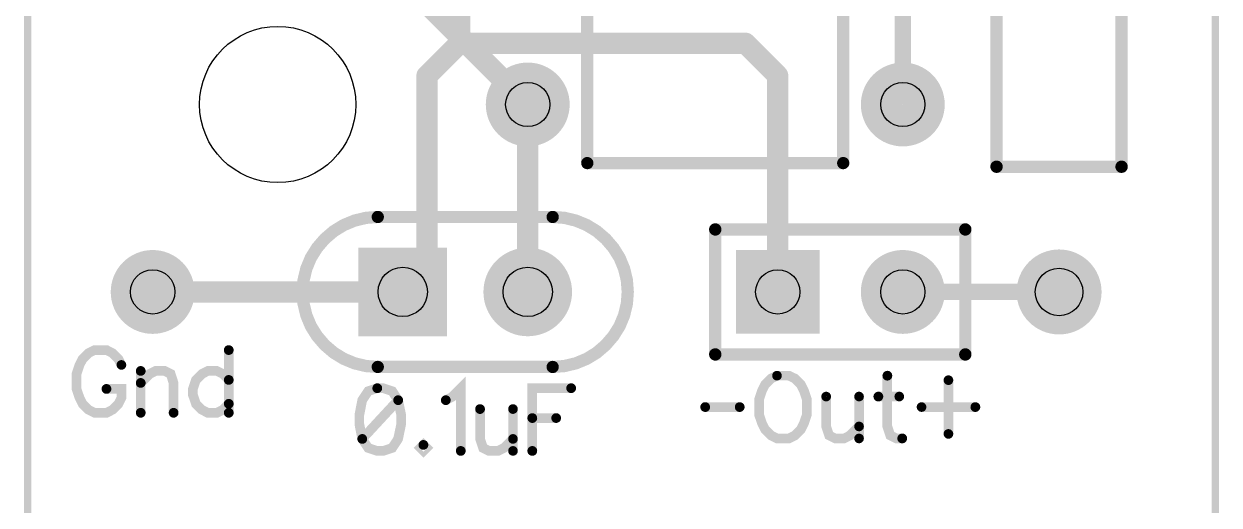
# Model space of a CAD drawing. Extents: x 0 to 0.95, y 0 to 7.58.
# Drawn here: x -0.003 to 0.953, y 1.854 to 2.239 of the extents above; entities that cross this region are included whole.
import ezdxf

# ---------------------------------------------------------------- set-up
doc = ezdxf.new("R2010")
doc.units = 0
for name, color, linetype in [('Board_Outline', 13, 'CONTINUOUS'), ('Bottom', 6, 'CONTINUOUS'), ('Bottom_Mask', 10, 'CONTINUOUS'), ('Drill_Bottom', 8, 'CONTINUOUS'), ('Drill_Top', 7, 'CONTINUOUS'), ('Top', 5, 'CONTINUOUS'), ('Top_Mask', 3, 'CONTINUOUS'), ('Top_Silk', 2, 'CONTINUOUS')]:
    doc.layers.add(name, color=color, linetype=linetype)

msp = doc.modelspace()

# ---------------------------------------------------------------- linework, layer by layer
at = {"layer": 'Board_Outline', "linetype": 'CONTINUOUS', "const_width": 0.006}
msp.add_lwpolyline([(0, 0), (0.95, 0), (0.95, 7.575), (0, 7.575), (0, 0)], dxfattribs=at)
at = {"layer": 'Bottom', "linetype": 'CONTINUOUS'}
for points, const_width in [([(0.3455, 2.2795), (0.3455, 2.224)], 0.017), ([(0.7, 2.175), (0.7, 2.275)], 0.013), ([(0.3195, 2.198), (0.3455, 2.224)], 0.017), ([(0.3455, 2.224), (0.574, 2.224)], 0.017), ([(0.574, 2.224), (0.6, 2.198)], 0.017), ([(0.3195, 2.0445), (0.3195, 2.198)], 0.017), ([(0.6, 2.198), (0.6, 2.025)], 0.017), ([(0.4, 2.175), (0.4, 2.025)], 0.017), ([(0.3, 2.025), (0.3195, 2.0445)], 0.017), ([(0.4, 2.025), (0.4, 2.025)], 0.017)]:
    msp.add_lwpolyline(points, dxfattribs=dict(at, const_width=const_width))
for points, const_width in [([(0.3412, 2.224, 1), (0.3497, 2.224, 1), (0.3412, 2.224, 1)], 0.0085), ([(0.3412, 2.224, 1), (0.3497, 2.224, 1), (0.3412, 2.224, 1)], 0.0085), ([(0.3412, 2.224, 1), (0.3497, 2.224, 1), (0.3412, 2.224, 1)], 0.0085), ([(0.5698, 2.224, 1), (0.5783, 2.224, 1), (0.5698, 2.224, 1)], 0.0085), ([(0.5698, 2.224, 1), (0.5783, 2.224, 1), (0.5698, 2.224, 1)], 0.0085), ([(0.3152, 2.198, 1), (0.3237, 2.198, 1), (0.3152, 2.198, 1)], 0.0085), ([(0.3152, 2.198, 1), (0.3237, 2.198, 1), (0.3152, 2.198, 1)], 0.0085), ([(0.4148, 2.175, 1), (0.3852, 2.175, 1), (0.4148, 2.175, 1)], 0.0295), ([(0.5958, 2.198, 1), (0.6042, 2.198, 1), (0.5958, 2.198, 1)], 0.0085), ([(0.5958, 2.198, 1), (0.6042, 2.198, 1), (0.5958, 2.198, 1)], 0.0085), ([(0.7148, 2.175, 1), (0.6852, 2.175, 1), (0.7148, 2.175, 1)], 0.0295), ([(0.3958, 2.175, 1), (0.4042, 2.175, 1), (0.3958, 2.175, 1)], 0.0085), ([(0.6968, 2.175, 1), (0.7032, 2.175, 1), (0.6968, 2.175, 1)], 0.0065), ([(0.4157, 2.025, 1), (0.3843, 2.025, 1), (0.4157, 2.025, 1)], 0.0315), ([(0.1148, 2.025, 1), (0.0852, 2.025, 1), (0.1148, 2.025, 1)], 0.0295), ([(0.3152, 2.0445, 1), (0.3237, 2.0445, 1), (0.3152, 2.0445, 1)], 0.0085), ([(0.3152, 2.0445, 1), (0.3237, 2.0445, 1), (0.3152, 2.0445, 1)], 0.0085), ([(0.7148, 2.025, 1), (0.6852, 2.025, 1), (0.7148, 2.025, 1)], 0.0295), ([(0.84, 2.025, 1), (0.81, 2.025, 1), (0.84, 2.025, 1)], 0.03), ([(0.2958, 2.025, 1), (0.3043, 2.025, 1), (0.2958, 2.025, 1)], 0.0085), ([(0.3958, 2.025, 1), (0.4042, 2.025, 1), (0.3958, 2.025, 1)], 0.0085), ([(0.3958, 2.025, 1), (0.4042, 2.025, 1), (0.3958, 2.025, 1)], 0.0085), ([(0.5958, 2.025, 1), (0.6042, 2.025, 1), (0.5958, 2.025, 1)], 0.0085)]:
    msp.add_lwpolyline(points, format="xyb", dxfattribs=dict(at, const_width=const_width))
at = {"layer": 'Bottom'}
for points in [[(0.2685, 2.0565), (0.3315, 2.0565), (0.2685, 1.9935), (0.3315, 1.9935)], [(0.5705, 2.0545), (0.6295, 2.0545), (0.5705, 1.9955), (0.6295, 1.9955)]]:
    msp.add_solid(points, dxfattribs=at)
at = {"layer": 'Bottom_Mask', "linetype": 'CONTINUOUS'}
for points, const_width in [([(0.4168, 2.175, 1), (0.3832, 2.175, 1), (0.4168, 2.175, 1)], 0.0335), ([(0.3832, 2.175, 1), (0.4168, 2.175, 1), (0.3832, 2.175, 1)], 0.0335), ([(0.7168, 2.175, 1), (0.6832, 2.175, 1), (0.7168, 2.175, 1)], 0.0335), ([(0.6832, 2.175, 1), (0.7168, 2.175, 1), (0.6832, 2.175, 1)], 0.0335), ([(0.1168, 2.025, 1), (0.0832, 2.025, 1), (0.1168, 2.025, 1)], 0.0335), ([(0.0832, 2.025, 1), (0.1168, 2.025, 1), (0.0832, 2.025, 1)], 0.0335), ([(0.4177, 2.025, 1), (0.3823, 2.025, 1), (0.4177, 2.025, 1)], 0.0355), ([(0.3823, 2.025, 1), (0.4177, 2.025, 1), (0.3823, 2.025, 1)], 0.0355), ([(0.7168, 2.025, 1), (0.6832, 2.025, 1), (0.7168, 2.025, 1)], 0.0335), ([(0.6832, 2.025, 1), (0.7168, 2.025, 1), (0.6832, 2.025, 1)], 0.0335), ([(0.842, 2.025, 1), (0.808, 2.025, 1), (0.842, 2.025, 1)], 0.034), ([(0.808, 2.025, 1), (0.842, 2.025, 1), (0.808, 2.025, 1)], 0.034)]:
    msp.add_lwpolyline(points, format="xyb", dxfattribs=dict(at, const_width=const_width))
at = {"layer": 'Bottom_Mask'}
for points in [[(0.2645, 2.0605), (0.3355, 2.0605), (0.2645, 1.9895), (0.3355, 1.9895)], [(0.5665, 2.0585), (0.6335, 2.0585), (0.5665, 1.9915), (0.6335, 1.9915)]]:
    msp.add_solid(points, dxfattribs=at)
at = {"layer": 'Drill_Bottom'}
for centre, radius in [((0.2, 2.175), 0.0625), ((0.4, 2.175), 0.0177), ((0.7, 2.175), 0.0177), ((0.1, 2.025), 0.0177), ((0.3, 2.025), 0.0197), ((0.4, 2.025), 0.0197), ((0.6, 2.025), 0.0177), ((0.7, 2.025), 0.0177), ((0.825, 2.025), 0.019)]:
    msp.add_circle(centre, radius, dxfattribs=at)
at = {"layer": 'Drill_Top'}
for centre, radius in [((0.2, 2.175), 0.0625), ((0.4, 2.175), 0.0177), ((0.7, 2.175), 0.0177), ((0.1, 2.025), 0.0177), ((0.3, 2.025), 0.0197), ((0.4, 2.025), 0.0197), ((0.6, 2.025), 0.0177), ((0.7, 2.025), 0.0177), ((0.825, 2.025), 0.019)]:
    msp.add_circle(centre, radius, dxfattribs=at)
at = {"layer": 'Top', "linetype": 'CONTINUOUS'}
for points, const_width in [([(0.4, 2.175), (0.2805, 2.2945)], 0.017), ([(0.1, 2.025), (0.2073, 2.025)], 0.017), ([(0.2073, 2.025), (0.2073, 2.025)], 0.017), ([(0.2073, 2.025), (0.3, 2.025)], 0.017), ([(0.825, 2.025), (0.7, 2.025)], 0.013), ([(0.7, 2.025), (0.7, 2.025)], 0.013)]:
    msp.add_lwpolyline(points, dxfattribs=dict(at, const_width=const_width))
for points, const_width in [([(0.4148, 2.175, 1), (0.3852, 2.175, 1), (0.4148, 2.175, 1)], 0.0295), ([(0.7148, 2.175, 1), (0.6852, 2.175, 1), (0.7148, 2.175, 1)], 0.0295), ([(0.3958, 2.175, 1), (0.4042, 2.175, 1), (0.3958, 2.175, 1)], 0.0085), ([(0.4157, 2.025, 1), (0.3843, 2.025, 1), (0.4157, 2.025, 1)], 0.0315), ([(0.1148, 2.025, 1), (0.0852, 2.025, 1), (0.1148, 2.025, 1)], 0.0295), ([(0.7148, 2.025, 1), (0.6852, 2.025, 1), (0.7148, 2.025, 1)], 0.0295), ([(0.84, 2.025, 1), (0.81, 2.025, 1), (0.84, 2.025, 1)], 0.03), ([(0.0957, 2.025, 1), (0.1043, 2.025, 1), (0.0957, 2.025, 1)], 0.0085), ([(0.203, 2.025, 1), (0.2115, 2.025, 1), (0.203, 2.025, 1)], 0.0085), ([(0.203, 2.025, 1), (0.2115, 2.025, 1), (0.203, 2.025, 1)], 0.0085), ([(0.203, 2.025, 1), (0.2115, 2.025, 1), (0.203, 2.025, 1)], 0.0085), ([(0.2958, 2.025, 1), (0.3043, 2.025, 1), (0.2958, 2.025, 1)], 0.0085), ([(0.6968, 2.025, 1), (0.7032, 2.025, 1), (0.6968, 2.025, 1)], 0.0065), ([(0.6968, 2.025, 1), (0.7032, 2.025, 1), (0.6968, 2.025, 1)], 0.0065), ([(0.8218, 2.025, 1), (0.8282, 2.025, 1), (0.8218, 2.025, 1)], 0.0065)]:
    msp.add_lwpolyline(points, format="xyb", dxfattribs=dict(at, const_width=const_width))
at = {"layer": 'Top'}
for points in [[(0.2685, 2.0565), (0.3315, 2.0565), (0.2685, 1.9935), (0.3315, 1.9935)], [(0.5705, 2.0545), (0.6295, 2.0545), (0.5705, 1.9955), (0.6295, 1.9955)]]:
    msp.add_solid(points, dxfattribs=at)
at = {"layer": 'Top_Mask', "linetype": 'CONTINUOUS'}
for points, const_width in [([(0.4168, 2.175, 1), (0.3832, 2.175, 1), (0.4168, 2.175, 1)], 0.0335), ([(0.3832, 2.175, 1), (0.4168, 2.175, 1), (0.3832, 2.175, 1)], 0.0335), ([(0.7168, 2.175, 1), (0.6832, 2.175, 1), (0.7168, 2.175, 1)], 0.0335), ([(0.6832, 2.175, 1), (0.7168, 2.175, 1), (0.6832, 2.175, 1)], 0.0335), ([(0.1168, 2.025, 1), (0.0832, 2.025, 1), (0.1168, 2.025, 1)], 0.0335), ([(0.0832, 2.025, 1), (0.1168, 2.025, 1), (0.0832, 2.025, 1)], 0.0335), ([(0.4177, 2.025, 1), (0.3823, 2.025, 1), (0.4177, 2.025, 1)], 0.0355), ([(0.3823, 2.025, 1), (0.4177, 2.025, 1), (0.3823, 2.025, 1)], 0.0355), ([(0.7168, 2.025, 1), (0.6832, 2.025, 1), (0.7168, 2.025, 1)], 0.0335), ([(0.6832, 2.025, 1), (0.7168, 2.025, 1), (0.6832, 2.025, 1)], 0.0335), ([(0.842, 2.025, 1), (0.808, 2.025, 1), (0.842, 2.025, 1)], 0.034), ([(0.808, 2.025, 1), (0.842, 2.025, 1), (0.808, 2.025, 1)], 0.034)]:
    msp.add_lwpolyline(points, format="xyb", dxfattribs=dict(at, const_width=const_width))
at = {"layer": 'Top_Mask'}
for points in [[(0.2645, 2.0605), (0.3355, 2.0605), (0.2645, 1.9895), (0.3355, 1.9895)], [(0.5665, 2.0585), (0.6335, 2.0585), (0.5665, 1.9915), (0.6335, 1.9915)]]:
    msp.add_solid(points, dxfattribs=at)
at = {"layer": 'Top_Silk', "linetype": 'CONTINUOUS'}
for points, const_width in [([(0.4476, 2.5219), (0.4476, 2.1281)], 0.0098), ([(0.6524, 2.5219), (0.6524, 2.1281)], 0.0098), ([(0.775, 2.3248), (0.775, 2.1252)], 0.0098), ([(0.875, 2.3248), (0.875, 2.1252)], 0.0098), ([(0.4476, 2.1281), (0.6524, 2.1281)], 0.0098), ([(0.775, 2.1252), (0.875, 2.1252)], 0.0098), ([(0.2801, 2.085), (0.2707, 2.0843), (0.2615, 2.0821), (0.2528, 2.0785), (0.2448, 2.0736), (0.2376, 2.0674), (0.2315, 2.0603), (0.2265, 2.0523), (0.2229, 2.0436), (0.2207, 2.0344), (0.22, 2.025), (0.2207, 2.0156), (0.2229, 2.0064), (0.2265, 1.9977), (0.2315, 1.9897), (0.2376, 1.9826), (0.2448, 1.9764), (0.2528, 1.9715), (0.2615, 1.9679), (0.2707, 1.9657), (0.2801, 1.965)], 0.0098), ([(0.2801, 2.085), (0.4199, 2.085)], 0.0098), ([(0.4199, 1.965), (0.4293, 1.9657), (0.4385, 1.9679), (0.4472, 1.9715), (0.4552, 1.9764), (0.4624, 1.9826), (0.4685, 1.9897), (0.4735, 1.9977), (0.4771, 2.0064), (0.4793, 2.0156), (0.48, 2.025), (0.4793, 2.0344), (0.4771, 2.0436), (0.4735, 2.0523), (0.4685, 2.0603), (0.4624, 2.0674), (0.4552, 2.0736), (0.4472, 2.0785), (0.4385, 2.0821), (0.4293, 2.0843), (0.4199, 2.085)], 0.0098), ([(0.55, 1.975), (0.55, 2.075)], 0.0098), ([(0.55, 2.075), (0.75, 2.075)], 0.0098), ([(0.75, 1.975), (0.75, 2.075)], 0.0098), ([(0.075, 1.9666), (0.0726, 1.9713), (0.0678, 1.9761), (0.0631, 1.9785), (0.0535, 1.9785), (0.0487, 1.9761), (0.0439, 1.9713), (0.0415, 1.9666), (0.0391, 1.9594), (0.0391, 1.9474), (0.0415, 1.9403), (0.0439, 1.9355), (0.0487, 1.9307), (0.0535, 1.9283), (0.0631, 1.9283), (0.0678, 1.9307), (0.0726, 1.9355), (0.075, 1.9403), (0.075, 1.9474), (0.0631, 1.9474)], 0.0077), ([(0.1609, 1.9785), (0.1609, 1.9283)], 0.0077), ([(0.55, 1.975), (0.75, 1.975)], 0.0098), ([(0.2801, 1.965), (0.4199, 1.965)], 0.0098), ([(0.0904, 1.9618), (0.0904, 1.9283)], 0.0077), ([(0.0904, 1.9522), (0.0976, 1.9594), (0.1024, 1.9618), (0.1096, 1.9618), (0.1144, 1.9594), (0.1167, 1.9522), (0.1167, 1.9283)], 0.0077), ([(0.1609, 1.9546), (0.1561, 1.9594), (0.1513, 1.9618), (0.1441, 1.9618), (0.1394, 1.9594), (0.1346, 1.9546), (0.1322, 1.9474), (0.1322, 1.9426), (0.1346, 1.9355), (0.1394, 1.9307), (0.1441, 1.9283), (0.1513, 1.9283), (0.1561, 1.9307), (0.1609, 1.9355)], 0.0077), ([(0.5994, 1.958), (0.5946, 1.9557), (0.5898, 1.9509), (0.5874, 1.9461), (0.585, 1.9389), (0.585, 1.9269), (0.5874, 1.9198), (0.5898, 1.915), (0.5946, 1.9102), (0.5994, 1.9078), (0.6089, 1.9078), (0.6137, 1.9102), (0.6185, 1.915), (0.6209, 1.9198), (0.6233, 1.9269), (0.6233, 1.9389), (0.6209, 1.9461), (0.6185, 1.9509), (0.6137, 1.9557), (0.6089, 1.958), (0.5994, 1.958)], 0.0077), ([(0.6876, 1.958), (0.6876, 1.9174), (0.69, 1.9102), (0.6948, 1.9078), (0.6996, 1.9078)], 0.0077), ([(0.2796, 1.948), (0.2724, 1.9456), (0.2676, 1.9384), (0.2653, 1.9265), (0.2653, 1.9193), (0.2676, 1.9074), (0.2724, 1.9002), (0.2796, 1.8978), (0.2844, 1.8978), (0.2916, 1.9002), (0.2963, 1.9074), (0.2988, 1.9193), (0.2988, 1.9265), (0.2963, 1.9384), (0.2916, 1.9456), (0.2844, 1.948), (0.2796, 1.948)], 0.0077), ([(0.3344, 1.9384), (0.3393, 1.9409), (0.3464, 1.948), (0.3464, 1.8978)], 0.0077), ([(0.4347, 1.948), (0.4036, 1.948), (0.4036, 1.8978)], 0.0077), ([(0.7365, 1.9544), (0.7365, 1.9114)], 0.0077), ([(0.2963, 1.9384), (0.2676, 1.9074)], 0.0077), ([(0.6387, 1.9413), (0.6387, 1.9174), (0.6411, 1.9102), (0.6459, 1.9078), (0.6531, 1.9078), (0.6578, 1.9102), (0.665, 1.9174)], 0.0077), ([(0.665, 1.9413), (0.665, 1.9078)], 0.0077), ([(0.6804, 1.9413), (0.6972, 1.9413)], 0.0077), ([(0.3619, 1.9313), (0.3619, 1.9074), (0.3643, 1.9002), (0.3691, 1.8978), (0.3762, 1.8978), (0.381, 1.9002), (0.3882, 1.9074)], 0.0077), ([(0.3882, 1.9313), (0.3882, 1.8978)], 0.0077), ([(0.5419, 1.9329), (0.5696, 1.9329)], 0.0077), ([(0.715, 1.9329), (0.7581, 1.9329)], 0.0077), ([(0.4036, 1.9241), (0.4227, 1.9241)], 0.0077), ([(0.3166, 1.9026), (0.3142, 1.9002), (0.3166, 1.8978), (0.319, 1.9002), (0.3166, 1.9026)], 0.0077)]:
    msp.add_lwpolyline(points, dxfattribs=dict(at, const_width=const_width))
for points, const_width in [([(0.4452, 2.1281, 1), (0.4501, 2.1281, 1), (0.4452, 2.1281, 1)], 0.0049), ([(0.4452, 2.1281, 1), (0.4501, 2.1281, 1), (0.4452, 2.1281, 1)], 0.0049), ([(0.6499, 2.1281, 1), (0.6548, 2.1281, 1), (0.6499, 2.1281, 1)], 0.0049), ([(0.6499, 2.1281, 1), (0.6548, 2.1281, 1), (0.6499, 2.1281, 1)], 0.0049), ([(0.7725, 2.1252, 1), (0.7775, 2.1252, 1), (0.7725, 2.1252, 1)], 0.0049), ([(0.7725, 2.1252, 1), (0.7775, 2.1252, 1), (0.7725, 2.1252, 1)], 0.0049), ([(0.8725, 2.1252, 1), (0.8775, 2.1252, 1), (0.8725, 2.1252, 1)], 0.0049), ([(0.8725, 2.1252, 1), (0.8775, 2.1252, 1), (0.8725, 2.1252, 1)], 0.0049), ([(0.2776, 2.085, 1), (0.2825, 2.085, 1), (0.2776, 2.085, 1)], 0.0049), ([(0.2776, 2.085, 1), (0.2825, 2.085, 1), (0.2776, 2.085, 1)], 0.0049), ([(0.4175, 2.085, 1), (0.4224, 2.085, 1), (0.4175, 2.085, 1)], 0.0049), ([(0.4175, 2.085, 1), (0.4224, 2.085, 1), (0.4175, 2.085, 1)], 0.0049), ([(0.5475, 2.075, 1), (0.5525, 2.075, 1), (0.5475, 2.075, 1)], 0.0049), ([(0.5475, 2.075, 1), (0.5525, 2.075, 1), (0.5475, 2.075, 1)], 0.0049), ([(0.7475, 2.075, 1), (0.7525, 2.075, 1), (0.7475, 2.075, 1)], 0.0049), ([(0.7475, 2.075, 1), (0.7525, 2.075, 1), (0.7475, 2.075, 1)], 0.0049), ([(0.1589, 1.9785, 1), (0.1628, 1.9785, 1), (0.1589, 1.9785, 1)], 0.0039), ([(0.5475, 1.975, 1), (0.5525, 1.975, 1), (0.5475, 1.975, 1)], 0.0049), ([(0.5475, 1.975, 1), (0.5525, 1.975, 1), (0.5475, 1.975, 1)], 0.0049), ([(0.7475, 1.975, 1), (0.7525, 1.975, 1), (0.7475, 1.975, 1)], 0.0049), ([(0.7475, 1.975, 1), (0.7525, 1.975, 1), (0.7475, 1.975, 1)], 0.0049), ([(0.0731, 1.9666, 1), (0.0769, 1.9666, 1), (0.0731, 1.9666, 1)], 0.0039), ([(0.2776, 1.965, 1), (0.2825, 1.965, 1), (0.2776, 1.965, 1)], 0.0049), ([(0.2776, 1.965, 1), (0.2825, 1.965, 1), (0.2776, 1.965, 1)], 0.0049), ([(0.4175, 1.965, 1), (0.4224, 1.965, 1), (0.4175, 1.965, 1)], 0.0049), ([(0.4175, 1.965, 1), (0.4224, 1.965, 1), (0.4175, 1.965, 1)], 0.0049), ([(0.0885, 1.9618, 1), (0.0924, 1.9618, 1), (0.0885, 1.9618, 1)], 0.0039), ([(0.5975, 1.958, 1), (0.6013, 1.958, 1), (0.5975, 1.958, 1)], 0.0039), ([(0.6857, 1.958, 1), (0.6896, 1.958, 1), (0.6857, 1.958, 1)], 0.0039), ([(0.0611, 1.9474, 1), (0.065, 1.9474, 1), (0.0611, 1.9474, 1)], 0.0039), ([(0.0885, 1.9522, 1), (0.0924, 1.9522, 1), (0.0885, 1.9522, 1)], 0.0039), ([(0.1589, 1.9546, 1), (0.1628, 1.9546, 1), (0.1589, 1.9546, 1)], 0.0039), ([(0.2777, 1.948, 1), (0.2816, 1.948, 1), (0.2777, 1.948, 1)], 0.0039), ([(0.4328, 1.948, 1), (0.4367, 1.948, 1), (0.4328, 1.948, 1)], 0.0039), ([(0.7346, 1.9544, 1), (0.7384, 1.9544, 1), (0.7346, 1.9544, 1)], 0.0039), ([(0.2944, 1.9384, 1), (0.2983, 1.9384, 1), (0.2944, 1.9384, 1)], 0.0039), ([(0.3325, 1.9384, 1), (0.3364, 1.9384, 1), (0.3325, 1.9384, 1)], 0.0039), ([(0.6368, 1.9413, 1), (0.6406, 1.9413, 1), (0.6368, 1.9413, 1)], 0.0039), ([(0.6631, 1.9413, 1), (0.6669, 1.9413, 1), (0.6631, 1.9413, 1)], 0.0039), ([(0.6785, 1.9413, 1), (0.6824, 1.9413, 1), (0.6785, 1.9413, 1)], 0.0039), ([(0.6953, 1.9413, 1), (0.6991, 1.9413, 1), (0.6953, 1.9413, 1)], 0.0039), ([(0.0885, 1.9283, 1), (0.0924, 1.9283, 1), (0.0885, 1.9283, 1)], 0.0039), ([(0.1148, 1.9283, 1), (0.1187, 1.9283, 1), (0.1148, 1.9283, 1)], 0.0039), ([(0.1589, 1.9355, 1), (0.1628, 1.9355, 1), (0.1589, 1.9355, 1)], 0.0039), ([(0.1589, 1.9283, 1), (0.1628, 1.9283, 1), (0.1589, 1.9283, 1)], 0.0039), ([(0.3599, 1.9313, 1), (0.3638, 1.9313, 1), (0.3599, 1.9313, 1)], 0.0039), ([(0.3863, 1.9313, 1), (0.3901, 1.9313, 1), (0.3863, 1.9313, 1)], 0.0039), ([(0.54, 1.9329, 1), (0.5439, 1.9329, 1), (0.54, 1.9329, 1)], 0.0039), ([(0.5676, 1.9329, 1), (0.5715, 1.9329, 1), (0.5676, 1.9329, 1)], 0.0039), ([(0.7131, 1.9329, 1), (0.7169, 1.9329, 1), (0.7131, 1.9329, 1)], 0.0039), ([(0.7561, 1.9329, 1), (0.76, 1.9329, 1), (0.7561, 1.9329, 1)], 0.0039), ([(0.4017, 1.9241, 1), (0.4056, 1.9241, 1), (0.4017, 1.9241, 1)], 0.0039), ([(0.4208, 1.9241, 1), (0.4247, 1.9241, 1), (0.4208, 1.9241, 1)], 0.0039), ([(0.6631, 1.9174, 1), (0.6669, 1.9174, 1), (0.6631, 1.9174, 1)], 0.0039), ([(0.7346, 1.9114, 1), (0.7384, 1.9114, 1), (0.7346, 1.9114, 1)], 0.0039), ([(0.2657, 1.9074, 1), (0.2696, 1.9074, 1), (0.2657, 1.9074, 1)], 0.0039), ([(0.3146, 1.9026, 1), (0.3185, 1.9026, 1), (0.3146, 1.9026, 1)], 0.0039), ([(0.3863, 1.9074, 1), (0.3901, 1.9074, 1), (0.3863, 1.9074, 1)], 0.0039), ([(0.6631, 1.9078, 1), (0.6669, 1.9078, 1), (0.6631, 1.9078, 1)], 0.0039), ([(0.6976, 1.9078, 1), (0.7015, 1.9078, 1), (0.6976, 1.9078, 1)], 0.0039), ([(0.3445, 1.8978, 1), (0.3484, 1.8978, 1), (0.3445, 1.8978, 1)], 0.0039), ([(0.3863, 1.8978, 1), (0.3901, 1.8978, 1), (0.3863, 1.8978, 1)], 0.0039), ([(0.4017, 1.8978, 1), (0.4056, 1.8978, 1), (0.4017, 1.8978, 1)], 0.0039)]:
    msp.add_lwpolyline(points, format="xyb", dxfattribs=dict(at, const_width=const_width))

doc.saveas('drawing.dxf')
